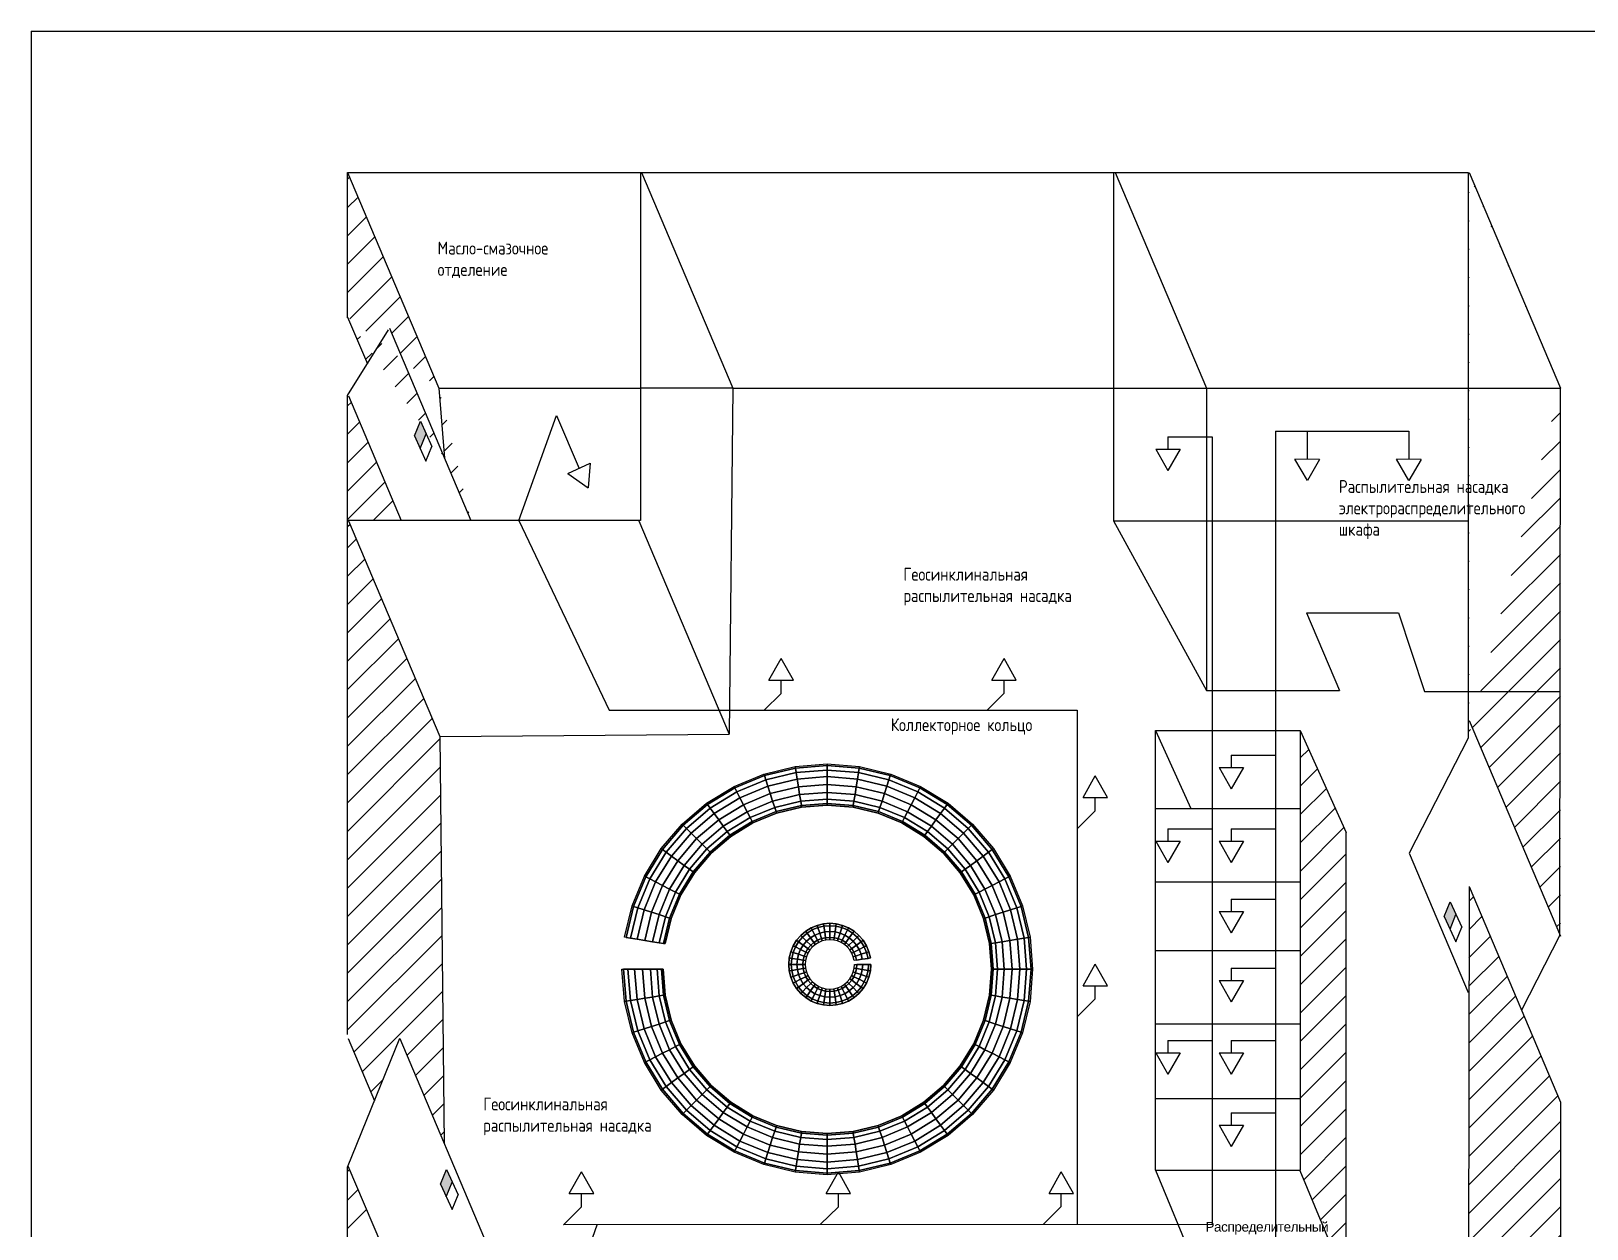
# Model space of a CAD drawing. Extents: x 48388 to 147340, y 33806 to 122092.
# Drawn here: x 71357 to 76206, y 63068 to 66801 of the extents above; entities that cross this region are included whole.
import ezdxf

# ---------------------------------------------------------------- set-up
doc = ezdxf.new("R2010")
doc.units = 0
doc.header["$LTSCALE"] = 1000
doc.header["$MEASUREMENT"] = 0
doc.layers.get('0').update_dxf_attribs({"linetype": 'CONTINUOUS'})
doc.styles.add('_TEL_DIM', font='SIMPLEX', dxfattribs={"width": 0.8, "height": 3.5, "bigfont": 'HZTXT'})
doc.styles.get("Standard").update_dxf_attribs({"font": 'GBENOR', "bigfont": 'GBCBIG'})
pattern_1 = [(45, (57872.13, 54166.75), (-44.19417, 44.19417), [])]

msp = doc.modelspace()

# ---------------------------------------------------------------- hatches: boundary and pattern name
h = msp.add_hatch()
h.set_pattern_fill('ANSI31', color=256, scale=500, style=0)
h.set_pattern_definition(pattern_1)
edge = h.paths.add_edge_path()
edge.add_line((72343.3, 66360.1), (72627.9, 65688.2))
edge.add_line((72343.3, 65907.2), (72343.3, 66360.1))
edge.add_line((72343.3, 65909.8), (72404.9, 65764.3))
edge.add_line((72343.3, 65665.6), (72470.5, 65869.5))
edge.add_line((72473.3, 65875.1), (72727.4, 65275.2))
edge.add_line((72627.9, 65688.2), (72644.7, 65470.5))
h = msp.add_hatch()
h.set_pattern_fill('ANSI31', color=256, scale=500, style=0)
h.set_pattern_definition(pattern_1)
edge = h.paths.add_edge_path()
edge.add_line((75838.4, 66360.1), (76123.1, 65688.2))
edge.add_line((75835.9, 66360.1), (75835.9, 64597.1))
edge.add_line((76123.1, 65688.2), (76123.1, 63980.5))
edge.add_line((75838.4, 64652.3), (76123.1, 63980.5))
for points in [[(72570.3, 65585.2), (72551.7, 65539.4), (72569.5, 65500.2), (72588, 65546)], [(75779.8, 64087.1), (75761.2, 64041.3), (75779, 64002.1), (75797.6, 64048)], [(72651.7, 63252.7), (72633.1, 63206.8), (72650.9, 63167.7), (72669.5, 63213.5)]]:
    msp.add_hatch(color=256).paths.add_polyline_path(points)
h = msp.add_hatch()
h.set_pattern_fill('ANSI31,_O', color=256, scale=500)
h.set_pattern_definition(pattern_1)
edge = h.paths.add_edge_path()
edge.add_line((75455.5, 62903.5), (75455.5, 64302.9))
edge.add_line((75312.2, 64621.1), (75455.5, 64302.9))
edge.add_line((75312.2, 64621.1), (75312.2, 63251))
edge.add_line((75310.8, 63249.9), (75455.5, 62903.4))
h = msp.add_hatch()
h.set_pattern_fill('ANSI31', color=256, scale=500, style=0)
h.set_pattern_definition(pattern_1)
edge = h.paths.add_edge_path()
edge.add_line((75838.4, 64134.8), (75835.9, 62023.7))
edge.add_line((75838.4, 64134.8), (76123.1, 63463))
edge.add_line((76123.1, 63463), (76123.1, 61366.2))
edge.add_line((75838.4, 62038), (76123.1, 61366.2))

# ---------------------------------------------------------------- linework, layer by layer
for p, q in [((71356.8, 66801), (79204.9, 66801)), ((71356.8, 66801), (71356.8, 60920.4)), ((72343.3, 66360.1), (72627.9, 65688.2)), ((72343.3, 65907.2), (72343.3, 66360.1)), ((72343.3, 66360.1), (75835.9, 66360.1)), ((72343.3, 65907.2), (72343.3, 66360.1)), ((72343.3, 66360.1), (75835.9, 66360.1)), ((73255.9, 66360.1), (73255.9, 65275.2)), ((73259.5, 66360.1), (73544.2, 65688.2)), ((74729.9, 66360.1), (74729.9, 65274.9)), ((74735.4, 66360.1), (75020.1, 65688.2)), ((75835.9, 66360.1), (75835.9, 64597.1)), ((75835.9, 66360.1), (75835.9, 64597.1)), ((75838.4, 66360.1), (76123.1, 65688.2)), ((72343.3, 65909.8), (72404.9, 65764.3)), ((72343.3, 65665.6), (72470.5, 65869.5)), ((72473.3, 65875.1), (72727.4, 65275.2)), ((72345.8, 65664.2), (72510.6, 65275.2)), ((72627.9, 65688.2), (72644.7, 65470.5)), ((72627.9, 65688.2), (73255.9, 65688.2)), ((73544.2, 65688.2), (73255.9, 65688.2)), ((73544.2, 65688.2), (73532.1, 64609.5)), ((73544.2, 65688.2), (74729.9, 65688.2)), ((74729.9, 65688.2), (75020.1, 65688.2)), ((75020.1, 65688.2), (75020.1, 64745.8)), ((75020.1, 65688.2), (75835.9, 65688.2)), ((75835.9, 65688.2), (76123.1, 65688)), ((76121.6, 63983), (76123.1, 65688)), ((72343.3, 65632.7), (72354.4, 65643.8)), ((72343.3, 65544.3), (72380.7, 65581.8)), ((72551.7, 65539.4), (72570.3, 65585.2)), ((72570.3, 65585.2), (72605.9, 65506.6)), ((72343.3, 65455.9), (72407, 65519.7)), ((72551.7, 65539.5), (72587.3, 65460.9)), ((72569.5, 65500.2), (72588, 65546)), ((72587.3, 65460.9), (72605.8, 65506.8)), ((74861.7, 65498), (74899.7, 65431.1)), ((74861.7, 65498), (74937.8, 65498)), ((74937.8, 65498), (74899.7, 65431.1)), ((75334.6, 65400.2), (75295.4, 65466.4)), ((75372.4, 65466.2), (75295.4, 65466.4)), ((75372.4, 65466.2), (75334.6, 65400.2)), ((75651.2, 65400.2), (75612, 65466.4)), ((75689, 65466.2), (75612, 65466.4)), ((75689, 65466.2), (75651.2, 65400.2)), ((72343.3, 65367.5), (72433.3, 65457.6)), ((73030.1, 65421.9), (73098.9, 65454.4)), ((73030.1, 65421.9), (73093.1, 65377.7)), ((73098.9, 65454.4), (73093.1, 65377.7)), ((72343.3, 65279.1), (72459.6, 65395.5)), ((72422.6, 65275.2), (72484.4, 65337)), ((73255.9, 65275.2), (72343.3, 65275.2)), ((72346.4, 65274.3), (72631, 64602.4)), ((73250.4, 65274.3), (73532.1, 64609.5)), ((74729.9, 65274.9), (75835.9, 65274.9)), ((74729.9, 65274.9), (75020.1, 64745.8)), ((72343.3, 65256.5), (72350.7, 65264)), ((72343.3, 65190.7), (72370.3, 65217.8)), ((72343.3, 65190.7), (72370.3, 65217.8)), ((72343.3, 65102.4), (72396.6, 65155.7)), ((72343.3, 65102.4), (72396.6, 65155.7)), ((72343.3, 65014), (72422.9, 65093.6)), ((72343.3, 65014), (72422.9, 65093.6)), ((72343.3, 64925.6), (72449.2, 65031.5)), ((72343.3, 64925.6), (72449.2, 65031.5)), ((75332.2, 64988.2), (75434.9, 64745.8)), ((75332.2, 64988.2), (75618.5, 64988.2)), ((75618.5, 64988.2), (75699.6, 64742.6)), ((72343.3, 64837.2), (72475.5, 64969.4)), ((72343.3, 64837.2), (72475.5, 64969.4)), ((72343.3, 64748.8), (72501.8, 64907.4)), ((72343.3, 64748.8), (72501.8, 64907.4)), ((72343.3, 64660.4), (72528.1, 64845.3)), ((72343.3, 64660.4), (72528.1, 64845.3)), ((73656.3, 64778.4), (73694.3, 64845.3)), ((73732.4, 64778.4), (73694.3, 64845.3)), ((74351.2, 64778.4), (74389.3, 64845.3)), ((74427.3, 64778.4), (74389.3, 64845.3)), ((72343.3, 64572), (72554.4, 64783.2)), ((72343.3, 64572), (72554.4, 64783.2)), ((73656.3, 64778.4), (73732.4, 64778.4)), ((74351.2, 64778.4), (74427.3, 64778.4)), ((75020.1, 64745.8), (75434.9, 64745.8)), ((75699.6, 64742.6), (75835.9, 64742.6)), ((75835.9, 64742.6), (76122.2, 64742.3)), ((72343.3, 64483.6), (72580.7, 64721.1)), ((72343.3, 64483.6), (72580.7, 64721.1)), ((72343.3, 64395.3), (72607, 64659)), ((72343.3, 64395.3), (72607, 64659)), ((75838.4, 64652.3), (76123.1, 63980.5)), ((72343.3, 64306.9), (72631.1, 64594.7)), ((72631, 64602.4), (73532.1, 64609.5)), ((72631, 64602.4), (72644.4, 63333.5)), ((74861.5, 64621.1), (74971, 64378.1)), ((74861.5, 63251), (74861.5, 64621.1)), ((74861.5, 64621.1), (75312.2, 64621.1)), ((75312.2, 64621.1), (75312.2, 63251)), ((75312.2, 64621.1), (75455.5, 64302.9)), ((75835.9, 64597.1), (75652.2, 64239.3)), ((72343.3, 64218.5), (72632, 64507.2)), ((75059.2, 64506.2), (75097.2, 64439.3)), ((75059.2, 64506.2), (75135.2, 64506.2)), ((75135.2, 64506.2), (75097.2, 64439.3)), ((74635.3, 64412.5), (74673.3, 64479.4)), ((74711.4, 64412.5), (74673.3, 64479.4)), ((72343.3, 64130.1), (72633, 64419.8)), ((74635.3, 64412.5), (74711.4, 64412.5)), ((74861.5, 64378.1), (75312.2, 64378.1)), ((72343.3, 64041.7), (72633.9, 64332.3)), ((75455.5, 62903.5), (75455.5, 64302.9)), ((74861.7, 64276.5), (74899.7, 64209.6)), ((74861.7, 64276.5), (74937.8, 64276.5)), ((74937.8, 64276.5), (74899.7, 64209.6)), ((75059.2, 64276.5), (75097.2, 64209.6)), ((75059.2, 64276.5), (75135.2, 64276.5)), ((75135.2, 64276.5), (75097.2, 64209.6)), ((72343.3, 63953.3), (72634.8, 64244.8)), ((75652.2, 64239.3), (75835.9, 63804.8)), ((72343.3, 63864.9), (72635.7, 64157.4)), ((74861.5, 64149.6), (75312.2, 64149.6)), ((75838.4, 64134.8), (75835.9, 62023.7)), ((75838.4, 64134.8), (76123.1, 63463)), ((72343.3, 63776.5), (72636.7, 64069.9)), ((75059.2, 64057.3), (75097.2, 63990.4)), ((75059.2, 64057.3), (75135.2, 64057.3)), ((75135.2, 64057.3), (75097.2, 63990.4)), ((75761.2, 64041.3), (75779.8, 64087.1)), ((75779.8, 64087.1), (75815.4, 64008.6)), ((75761.2, 64041.4), (75796.8, 63962.9)), ((75779, 64002.1), (75797.6, 64048)), ((75796.8, 63962.9), (75815.4, 64008.7)), ((72343.3, 63688.1), (72637.6, 63982.4)), ((76121.6, 63983), (76001.7, 63749.5)), ((74861.5, 63935.4), (75312.2, 63935.4)), ((72362.5, 63619), (72638.5, 63895)), ((74635.3, 63825.7), (74673.3, 63892.6)), ((74711.4, 63825.7), (74673.3, 63892.6)), ((74635.3, 63825.7), (74711.4, 63825.7)), ((75059.2, 63842.1), (75097.2, 63775.2)), ((75059.2, 63842.1), (75135.2, 63842.1)), ((75135.2, 63842.1), (75097.2, 63775.2)), ((72388.8, 63556.9), (72639.4, 63807.5)), ((72528.2, 63607.9), (72640.3, 63720.1)), ((74861.5, 63707.3), (75312.2, 63707.3)), ((72343.3, 63260.7), (72505.9, 63662.4)), ((72344.5, 63661.5), (72426.9, 63467.1)), ((72505.5, 63661.5), (72790.1, 62989.6)), ((72554.5, 63545.8), (72641.3, 63632.6)), ((74861.7, 63616.6), (74899.7, 63549.7)), ((74861.7, 63616.6), (74937.8, 63616.6)), ((74937.8, 63616.6), (74899.7, 63549.7)), ((75059.2, 63616.6), (75097.2, 63549.7)), ((75059.2, 63616.6), (75135.2, 63616.6)), ((75135.2, 63616.6), (75097.2, 63549.7)), ((72415.1, 63494.8), (72453.7, 63533.4)), ((72580.8, 63483.7), (72642.2, 63545.1)), ((74861.5, 63474.5), (75312.2, 63474.5)), ((72607.1, 63421.6), (72643.1, 63457.7)), ((76123.1, 63463), (76123.1, 61366.2)), ((75059.2, 63391.5), (75097.2, 63324.6)), ((75059.2, 63391.5), (75135.2, 63391.5)), ((75135.2, 63391.5), (75097.2, 63324.6)), ((72633.4, 63359.5), (72644, 63370.2)), ((72343.3, 62023.7), (72343.3, 63260.7)), ((72343.3, 63246.2), (72349.6, 63252.5)), ((72344.4, 63264.6), (72611.9, 62633.3)), ((72633.1, 63206.8), (72651.7, 63252.7)), ((72651.7, 63252.7), (72687.3, 63174.1)), ((73034.1, 63178.3), (73072.1, 63245.2)), ((73110.1, 63178.3), (73072.1, 63245.2)), ((73834.7, 63178.4), (73872.7, 63245.3)), ((73910.7, 63178.4), (73872.7, 63245.3)), ((74529.6, 63178.4), (74567.6, 63245.3)), ((74605.7, 63178.4), (74567.6, 63245.3)), ((74861.5, 63251), (75312.2, 63251)), ((74861.5, 63251), (75005.2, 62903.4)), ((75310.8, 63249.9), (75455.5, 62903.4)), ((72343.3, 63157.8), (72375.9, 63190.4)), ((72633.1, 63206.9), (72668.7, 63128.4)), ((72650.9, 63167.7), (72669.5, 63213.5)), ((72668.7, 63128.4), (72687.3, 63174.2)), ((73034.1, 63178.3), (73110.1, 63178.3)), ((73834.7, 63178.4), (73910.7, 63178.4)), ((74529.6, 63178.4), (74605.7, 63178.4)), ((72343.3, 63069.4), (72402.2, 63128.3))]:
    msp.add_line(p, q)
at = {"color": 1}
for p, q in [((72877.1, 65275.2), (72994.7, 65602.9)), ((72994.7, 65602.9), (73064.5, 65438.2)), ((74899.7, 65536.4), (75037.7, 65536.4)), ((74899.7, 65536.4), (74899.7, 65498)), ((75037.7, 65536.4), (75037.7, 64378.1)), ((75235.1, 65554.2), (75235.1, 62781)), ((75235.1, 65554.2), (75650.5, 65554.2)), ((75333.9, 65554.2), (75333.9, 65466.3)), ((75650.5, 65554.2), (75650.5, 65466.3)), ((72877.1, 65275.2), (73158.5, 64684.9)), ((73641.8, 64684.9), (73694.3, 64737)), ((73694.3, 64737), (73694.3, 64778.4)), ((74336.7, 64684.9), (74389.3, 64737.1)), ((74389.3, 64737.1), (74389.3, 64778.4)), ((73158.5, 64684.9), (74616.8, 64684.9)), ((74616.8, 64684.9), (74616.8, 63081)), ((75097.2, 64544.6), (75235.1, 64544.6)), ((75097.2, 64544.6), (75097.2, 64506.2)), ((74673.3, 64371.2), (74673.3, 64412.5)), ((74616.8, 64315.1), (74673.3, 64371.2)), ((75037.7, 64380.5), (75037.7, 63081)), ((74899.7, 64314.8), (75037.7, 64314.8)), ((74899.7, 64314.8), (74899.7, 64276.5)), ((75097.2, 64314.8), (75235.1, 64314.8)), ((75097.2, 64314.8), (75097.2, 64276.5)), ((75097.2, 64095.6), (75235.1, 64095.6)), ((75097.2, 64095.6), (75097.2, 64057.3)), ((75097.2, 63880.4), (75235.1, 63880.4)), ((75097.2, 63880.4), (75097.2, 63842.1)), ((74673.3, 63784.4), (74673.3, 63825.7)), ((74616.8, 63728.3), (74673.3, 63784.4)), ((74899.7, 63654.9), (75037.7, 63654.9)), ((74899.7, 63654.9), (74899.7, 63616.6)), ((75097.2, 63654.9), (75235.1, 63654.9)), ((75097.2, 63654.9), (75097.2, 63616.6)), ((75097.2, 63429.8), (75235.1, 63429.8)), ((75097.2, 63429.8), (75097.2, 63391.5)), ((73015.6, 63080.9), (73072.1, 63136.9)), ((73072.1, 63136.9), (73072.1, 63178.3)), ((73816.2, 63081), (73872.7, 63137)), ((73872.7, 63137), (73872.7, 63178.4)), ((74511.2, 63081), (74567.6, 63137.1)), ((74567.6, 63137.1), (74567.6, 63178.4)), ((72905.5, 62457.8), (73120.6, 63080.9)), ((75037.7, 63081), (73015.6, 63080.9))]:
    msp.add_line(p, q, dxfattribs=at)
msp.add_lwpolyline([(72343.3, 63674.2), (72343.3, 65665.6)])
at = {"lineweight": 80}
for points in [[(75648.2, 65310.5, 0, 0, 0), (75410.5, 65310.5, 0, 0, 0), (75369.9, 65387.7, 13.3, 0, 0), (75346.6, 65431.9, 0, 0, 0)], [(74182.3, 64999.4, 0, 0, 0), (74313.8, 64999.4, 0, 0, 0), (74354.4, 64922.2, 13.3, 0, 0), (74377.7, 64878, 0, 0, 0)], [(72845.6, 63348.9, 0, 0, 0), (72977.1, 63348.9, 0, 0, 0), (73017.7, 63271.7, 13.3, 0, 0), (73041, 63227.5, 0, 0, 0)]]:
    msp.add_lwpolyline(points, format="xyseb", dxfattribs=at)
msp.add_lwpolyline([(74296.2, 64583.7, 0, 0, 0), (74037.3, 64583.7, 0, 0, 0), (73938.7, 64513.9, 13.3, 0, 0), (73897.9, 64485.1, 0, 0, 0)], format="xyseb")

# ---------------------------------------------------------------- texts
at = {"char_height": 40, "attachment_point": 1, "style": '_TEL_DIM'}
for s, insert in [('{\\Fsimplex,hztxt|c204;Масло-смазочное\\Pотделение}', (72623.7, 66144.7)), ('{\\Fsimplex,hztxt|c204;Распылительная насадка\\Pэлектрораспределительного\\Pшкафа}', (75432.6, 65401.6)), ('{\\Fsimplex,hztxt|c204;Геосинклинальная\\Pраспылительная насадка}', (74075.6, 65128.3)), ('{\\Fsimplex,hztxt|c204;Коллекторное кольцо}', (74036.2, 64659.2)), ('{\\Fsimplex,hztxt|c204;Геосинклинальная\\Pраспылительная насадка}', (72766.1, 63477.2))]:
    msp.add_mtext(s, dxfattribs=dict(at, insert=insert))
at = {"insert": (75016.9, 63089.3), "char_height": 30, "width": 275.596, "attachment_point": 1}
msp.add_mtext('{\\fArial|b0|i0|c204|p34;\\T0.95;Распределительный\\Pшкаф}', dxfattribs=at)

# ---------------------------------------------------------------- meshes
mesh = msp.add_polymesh((9, 9))
for k, corner in enumerate([(74356.1, 64252.9, -67.5), (74352.2, 64250.1, -92), (74340.9, 64241.9, -112.7), (74324.1, 64229.7, -126.6), (74304.3, 64215.3, -131.5), (74284.5, 64200.9, -126.6), (74267.7, 64188.7, -112.7), (74256.5, 64180.6, -92), (74252.6, 64177.7, -67.5), (74290.9, 64329.3, -67.5), (74287.4, 64325.9, -92), (74277.6, 64316.1, -112.7), (74263, 64301.4, -126.6), (74245.6, 64284.1, -131.5), (74228.3, 64266.7, -126.6), (74213.6, 64252.1, -112.7), (74203.8, 64242.3, -92), (74200.4, 64238.8, -67.5), (74214.5, 64394.5, -67.5), (74211.7, 64390.6, -92), (74203.5, 64379.4, -112.7), (74191.3, 64362.6, -126.6), (74176.9, 64342.8, -131.5), (74162.5, 64322.9, -126.6), (74150.3, 64306.1, -112.7), (74142.2, 64294.9, -92), (74139.3, 64291, -67.5), (74128.9, 64447, -67.5), (74126.7, 64442.7, -92), (74120.4, 64430.3, -112.7), (74111, 64411.8, -126.6), (74099.8, 64390, -131.5), (74088.7, 64368.2, -126.6), (74079.3, 64349.7, -112.7), (74073, 64337.3, -92), (74070.8, 64333, -67.5), (74036.1, 64485.4, -67.5), (74034.6, 64480.8, -92), (74030.3, 64467.6, -112.7), (74023.9, 64447.9, -126.6), (74016.3, 64424.6, -131.5), (74008.8, 64401.3, -126.6), (74002.3, 64381.5, -112.7), (73998.1, 64368.3, -92), (73996.6, 64363.7, -67.5), (73938.5, 64508.9, -67.5), (73937.7, 64504.1, -92), (73935.5, 64490.4, -112.7), (73932.3, 64469.9, -126.6), (73928.4, 64445.7, -131.5), (73924.6, 64421.5, -126.6), (73921.4, 64401, -112.7), (73919.2, 64387.3, -92), (73918.4, 64382.5, -67.5), (73838.3, 64516.8, -67.5), (73838.3, 64511.9, -92), (73838.3, 64498, -112.7), (73838.3, 64477.3, -126.6), (73838.3, 64452.8, -131.5), (73838.3, 64428.3, -126.6), (73838.3, 64407.5, -112.7), (73838.3, 64393.6, -92), (73838.3, 64388.8, -67.5), (73738.2, 64508.9, -67.5), (73739, 64504.1, -92), (73741.2, 64490.4, -112.7), (73744.4, 64469.9, -126.6), (73748.2, 64445.7, -131.5), (73752.1, 64421.5, -126.6), (73755.3, 64401, -112.7), (73757.5, 64387.3, -92), (73758.2, 64382.5, -67.5), (73640.6, 64485.4, -67.5), (73642.1, 64480.8, -92), (73646.4, 64467.6, -112.7), (73652.8, 64447.9, -126.6), (73660.3, 64424.6, -131.5), (73667.9, 64401.3, -126.6), (73674.3, 64381.5, -112.7), (73678.6, 64368.3, -92), (73680.1, 64363.7, -67.5)]):
    mesh.set_mesh_vertex(divmod(k, 9), corner)
mesh = msp.add_polymesh((9, 8))
for k, corner in enumerate([(74252.6, 64177.7, -67.5), (74256.5, 64180.6, -43), (74267.7, 64188.7, -22.2), (74284.5, 64200.9, -8.4), (74304.3, 64215.3, -3.5), (74324.1, 64229.7, -8.4), (74340.9, 64241.9, -22.2), (74352.2, 64250.1, -43), (74200.4, 64238.8, -67.5), (74203.8, 64242.3, -43), (74213.6, 64252.1, -22.2), (74228.3, 64266.7, -8.4), (74245.6, 64284.1, -3.5), (74263, 64301.4, -8.4), (74277.6, 64316.1, -22.2), (74287.4, 64325.9, -43), (74139.3, 64291, -67.5), (74142.2, 64294.9, -43), (74150.3, 64306.1, -22.2), (74162.5, 64322.9, -8.4), (74176.9, 64342.8, -3.5), (74191.3, 64362.6, -8.4), (74203.5, 64379.4, -22.2), (74211.7, 64390.6, -43), (74070.8, 64333, -67.5), (74073, 64337.3, -43), (74079.3, 64349.7, -22.2), (74088.7, 64368.2, -8.4), (74099.8, 64390, -3.5), (74111, 64411.8, -8.4), (74120.4, 64430.3, -22.2), (74126.7, 64442.7, -43), (73996.6, 64363.7, -67.5), (73998.1, 64368.3, -43), (74002.3, 64381.5, -22.2), (74008.8, 64401.3, -8.4), (74016.3, 64424.6, -3.5), (74023.9, 64447.9, -8.4), (74030.3, 64467.6, -22.2), (74034.6, 64480.8, -43), (73918.4, 64382.5, -67.5), (73919.2, 64387.3, -43), (73921.4, 64401, -22.2), (73924.6, 64421.5, -8.4), (73928.4, 64445.7, -3.5), (73932.3, 64469.9, -8.4), (73935.5, 64490.4, -22.2), (73937.7, 64504.1, -43), (73838.3, 64388.8, -67.5), (73838.3, 64393.6, -43), (73838.3, 64407.5, -22.2), (73838.3, 64428.3, -8.4), (73838.3, 64452.8, -3.5), (73838.3, 64477.3, -8.4), (73838.3, 64498, -22.2), (73838.3, 64511.9, -43), (73758.2, 64382.5, -67.5), (73757.5, 64387.3, -43), (73755.3, 64401, -22.2), (73752.1, 64421.5, -8.4), (73748.2, 64445.7, -3.5), (73744.4, 64469.9, -8.4), (73741.2, 64490.4, -22.2), (73739, 64504.1, -43), (73680.1, 64363.7, -67.5), (73678.6, 64368.3, -43), (73674.3, 64381.5, -22.2), (73667.9, 64401.3, -8.4), (73660.3, 64424.6, -3.5), (73652.8, 64447.9, -8.4), (73646.4, 64467.6, -22.2), (73642.1, 64480.8, -43)]):
    mesh.set_mesh_vertex(divmod(k, 8), corner)
mesh = msp.add_polymesh((8, 9))
for k, corner in enumerate([(73640.6, 64485.4, -67.5), (73642.1, 64480.8, -92), (73646.4, 64467.6, -112.7), (73652.8, 64447.9, -126.6), (73660.3, 64424.6, -131.5), (73667.9, 64401.3, -126.6), (73674.3, 64381.5, -112.7), (73678.6, 64368.3, -92), (73680.1, 64363.7, -67.5), (73547.8, 64447, -67.5), (73550, 64442.7, -92), (73556.3, 64430.3, -112.7), (73565.7, 64411.8, -126.6), (73576.8, 64390, -131.5), (73588, 64368.2, -126.6), (73597.4, 64349.7, -112.7), (73603.7, 64337.3, -92), (73605.9, 64333, -67.5), (73462.2, 64394.5, -67.5), (73465, 64390.6, -92), (73473.2, 64379.4, -112.7), (73485.4, 64362.6, -126.6), (73499.8, 64342.8, -131.5), (73514.2, 64322.9, -126.6), (73526.4, 64306.1, -112.7), (73534.5, 64294.9, -92), (73537.4, 64291, -67.5), (73385.8, 64329.3, -67.5), (73389.2, 64325.9, -92), (73399, 64316.1, -112.7), (73413.7, 64301.4, -126.6), (73431, 64284.1, -131.5), (73448.4, 64266.7, -126.6), (73463, 64252.1, -112.7), (73472.9, 64242.3, -92), (73476.3, 64238.8, -67.5), (73320.6, 64252.9, -67.5), (73324.5, 64250.1, -92), (73335.7, 64241.9, -112.7), (73352.5, 64229.7, -126.6), (73372.3, 64215.3, -131.5), (73392.2, 64200.9, -126.6), (73409, 64188.7, -112.7), (73420.2, 64180.6, -92), (73424.1, 64177.7, -67.5), (73268.1, 64167.3, -67.5), (73272.4, 64165.1, -92), (73284.8, 64158.8, -112.7), (73303.3, 64149.4, -126.6), (73325.1, 64138.3, -131.5), (73346.9, 64127.1, -126.6), (73365.4, 64117.7, -112.7), (73377.8, 64111.4, -92), (73382.1, 64109.2, -67.5), (73229.7, 64074.5, -67.5), (73234.3, 64073, -92), (73247.5, 64068.7, -112.7), (73267.2, 64062.3, -126.6), (73290.5, 64054.8, -131.5), (73313.8, 64047.2, -126.6), (73333.6, 64040.8, -112.7), (73346.8, 64036.5, -92), (73351.4, 64035, -67.5), (73206.2, 63976.9, -67.5), (73211, 63976.1, -92), (73224.7, 63974, -112.7), (73245.2, 63970.7, -126.6), (73269.4, 63966.9, -131.5), (73293.6, 63963, -126.6), (73314.1, 63959.8, -112.7), (73327.8, 63957.6, -92), (73332.6, 63956.9, -67.5)]):
    mesh.set_mesh_vertex(divmod(k, 9), corner)
mesh = msp.add_polymesh((8, 8))
for k, corner in enumerate([(73680.1, 64363.7, -67.5), (73678.6, 64368.3, -43), (73674.3, 64381.5, -22.2), (73667.9, 64401.3, -8.4), (73660.3, 64424.6, -3.5), (73652.8, 64447.9, -8.4), (73646.4, 64467.6, -22.2), (73642.1, 64480.8, -43), (73605.9, 64333, -67.5), (73603.7, 64337.3, -43), (73597.4, 64349.7, -22.2), (73588, 64368.2, -8.4), (73576.8, 64390, -3.5), (73565.7, 64411.8, -8.4), (73556.3, 64430.3, -22.2), (73550, 64442.7, -43), (73537.4, 64291, -67.5), (73534.5, 64294.9, -43), (73526.4, 64306.1, -22.2), (73514.2, 64322.9, -8.4), (73499.8, 64342.8, -3.5), (73485.4, 64362.6, -8.4), (73473.2, 64379.4, -22.2), (73465, 64390.6, -43), (73476.3, 64238.8, -67.5), (73472.9, 64242.3, -43), (73463, 64252.1, -22.2), (73448.4, 64266.7, -8.4), (73431, 64284.1, -3.5), (73413.7, 64301.4, -8.4), (73399, 64316.1, -22.2), (73389.2, 64325.9, -43), (73424.1, 64177.7, -67.5), (73420.2, 64180.6, -43), (73409, 64188.7, -22.2), (73392.2, 64200.9, -8.4), (73372.3, 64215.3, -3.5), (73352.5, 64229.7, -8.4), (73335.7, 64241.9, -22.2), (73324.5, 64250.1, -43), (73382.1, 64109.2, -67.5), (73377.8, 64111.4, -43), (73365.4, 64117.7, -22.2), (73346.9, 64127.1, -8.4), (73325.1, 64138.3, -3.5), (73303.3, 64149.4, -8.4), (73284.8, 64158.8, -22.2), (73272.4, 64165.1, -43), (73351.4, 64035, -67.5), (73346.8, 64036.5, -43), (73333.6, 64040.8, -22.2), (73313.8, 64047.2, -8.4), (73290.5, 64054.8, -3.5), (73267.2, 64062.3, -8.4), (73247.5, 64068.7, -22.2), (73234.3, 64073, -43), (73332.6, 63956.9, -67.5), (73327.8, 63957.6, -43), (73314.1, 63959.8, -22.2), (73293.6, 63963, -8.4), (73269.4, 63966.9, -3.5), (73245.2, 63970.7, -8.4), (73224.7, 63974, -22.2), (73211, 63976.1, -43)]):
    mesh.set_mesh_vertex(divmod(k, 8), corner)
mesh = msp.add_polymesh((9, 9))
for k, corner in enumerate([(74356.1, 63500.6, -67.5), (74352.2, 63503.4, -92), (74340.9, 63511.6, -112.7), (74324.1, 63523.8, -126.6), (74304.3, 63538.2, -131.5), (74284.5, 63552.6, -126.6), (74267.7, 63564.8, -112.7), (74256.5, 63573, -92), (74252.6, 63575.8, -67.5), (74408.6, 63586.2, -67.5), (74404.2, 63588.4, -92), (74391.9, 63594.7, -112.7), (74373.4, 63604.1, -126.6), (74351.6, 63615.3, -131.5), (74329.7, 63626.4, -126.6), (74311.2, 63635.8, -112.7), (74298.9, 63642.1, -92), (74294.5, 63644.3, -67.5), (74447, 63679, -67.5), (74442.4, 63680.5, -92), (74429.2, 63684.8, -112.7), (74409.4, 63691.2, -126.6), (74386.1, 63698.8, -131.5), (74362.9, 63706.3, -126.6), (74343.1, 63712.8, -112.7), (74329.9, 63717, -92), (74325.3, 63718.6, -67.5), (74470.5, 63776.6, -67.5), (74465.6, 63777.4, -92), (74451.9, 63779.6, -112.7), (74431.4, 63782.8, -126.6), (74407.2, 63786.7, -131.5), (74383.1, 63790.5, -126.6), (74362.6, 63793.7, -112.7), (74348.8, 63795.9, -92), (74344, 63796.7, -67.5), (74478.3, 63876.8, -67.5), (74473.5, 63876.8, -92), (74459.6, 63876.8, -112.7), (74438.8, 63876.8, -126.6), (74414.3, 63876.8, -131.5), (74389.8, 63876.8, -126.6), (74369.1, 63876.8, -112.7), (74355.2, 63876.8, -92), (74350.3, 63876.8, -67.5), (74470.5, 63976.9, -67.5), (74465.6, 63976.1, -92), (74451.9, 63974, -112.7), (74431.4, 63970.7, -126.6), (74407.2, 63966.9, -131.5), (74383.1, 63963, -126.6), (74362.6, 63959.8, -112.7), (74348.8, 63957.6, -92), (74344, 63956.9, -67.5), (74447, 64074.5, -67.5), (74442.4, 64073, -92), (74429.2, 64068.7, -112.7), (74409.4, 64062.3, -126.6), (74386.1, 64054.8, -131.5), (74362.9, 64047.2, -126.6), (74343.1, 64040.8, -112.7), (74329.9, 64036.5, -92), (74325.3, 64035, -67.5), (74408.6, 64167.3, -67.5), (74404.2, 64165.1, -92), (74391.9, 64158.8, -112.7), (74373.4, 64149.4, -126.6), (74351.6, 64138.3, -131.5), (74329.7, 64127.1, -126.6), (74311.2, 64117.7, -112.7), (74298.9, 64111.4, -92), (74294.5, 64109.2, -67.5), (74356.1, 64252.9, -67.5), (74352.2, 64250.1, -92), (74340.9, 64241.9, -112.7), (74324.1, 64229.7, -126.6), (74304.3, 64215.3, -131.5), (74284.5, 64200.9, -126.6), (74267.7, 64188.7, -112.7), (74256.5, 64180.6, -92), (74252.6, 64177.7, -67.5)]):
    mesh.set_mesh_vertex(divmod(k, 9), corner)
mesh = msp.add_polymesh((9, 8))
for k, corner in enumerate([(74252.6, 63575.8, -67.5), (74256.5, 63573, -43), (74267.7, 63564.8, -22.2), (74284.5, 63552.6, -8.4), (74304.3, 63538.2, -3.5), (74324.1, 63523.8, -8.4), (74340.9, 63511.6, -22.2), (74352.2, 63503.4, -43), (74294.5, 63644.3, -67.5), (74298.9, 63642.1, -43), (74311.2, 63635.8, -22.2), (74329.7, 63626.4, -8.4), (74351.6, 63615.3, -3.5), (74373.4, 63604.1, -8.4), (74391.9, 63594.7, -22.2), (74404.2, 63588.4, -43), (74325.3, 63718.6, -67.5), (74329.9, 63717, -43), (74343.1, 63712.8, -22.2), (74362.9, 63706.3, -8.4), (74386.1, 63698.8, -3.5), (74409.4, 63691.2, -8.4), (74429.2, 63684.8, -22.2), (74442.4, 63680.5, -43), (74344, 63796.7, -67.5), (74348.8, 63795.9, -43), (74362.6, 63793.7, -22.2), (74383.1, 63790.5, -8.4), (74407.2, 63786.7, -3.5), (74431.4, 63782.8, -8.4), (74451.9, 63779.6, -22.2), (74465.6, 63777.4, -43), (74350.3, 63876.8, -67.5), (74355.2, 63876.8, -43), (74369.1, 63876.8, -22.2), (74389.8, 63876.8, -8.4), (74414.3, 63876.8, -3.5), (74438.8, 63876.8, -8.4), (74459.6, 63876.8, -22.2), (74473.5, 63876.8, -43), (74344, 63956.9, -67.5), (74348.8, 63957.6, -43), (74362.6, 63959.8, -22.2), (74383.1, 63963, -8.4), (74407.2, 63966.9, -3.5), (74431.4, 63970.7, -8.4), (74451.9, 63974, -22.2), (74465.6, 63976.1, -43), (74325.3, 64035, -67.5), (74329.9, 64036.5, -43), (74343.1, 64040.8, -22.2), (74362.9, 64047.2, -8.4), (74386.1, 64054.8, -3.5), (74409.4, 64062.3, -8.4), (74429.2, 64068.7, -22.2), (74442.4, 64073, -43), (74294.5, 64109.2, -67.5), (74298.9, 64111.4, -43), (74311.2, 64117.7, -22.2), (74329.7, 64127.1, -8.4), (74351.6, 64138.3, -3.5), (74373.4, 64149.4, -8.4), (74391.9, 64158.8, -22.2), (74404.2, 64165.1, -43), (74252.6, 64177.7, -67.5), (74256.5, 64180.6, -43), (74267.7, 64188.7, -22.2), (74284.5, 64200.9, -8.4), (74304.3, 64215.3, -3.5), (74324.1, 64229.7, -8.4), (74340.9, 64241.9, -22.2), (74352.2, 64250.1, -43)]):
    mesh.set_mesh_vertex(divmod(k, 8), corner)
mesh = msp.add_polymesh((9, 8))
for k, corner in enumerate([(73784.1, 63937.3, -135), (73778, 63941.7, -153.1), (73763.4, 63952.4, -160.6), (73748.7, 63963, -153.1), (73742.7, 63967.4, -135), (73748.7, 63963, -116.9), (73763.4, 63952.4, -109.4), (73778, 63941.7, -116.9), (73791.9, 63946.5, -135), (73786.6, 63951.8, -153.1), (73773.8, 63964.6, -160.6), (73761, 63977.4, -153.1), (73755.7, 63982.7, -135), (73761, 63977.4, -116.9), (73773.8, 63964.6, -109.4), (73786.6, 63951.8, -116.9), (73801.1, 63954.3, -135), (73796.7, 63960.4, -153.1), (73786, 63975, -160.6), (73775.4, 63989.7, -153.1), (73771, 63995.7, -135), (73775.4, 63989.7, -116.9), (73786, 63975, -109.4), (73796.7, 63960.4, -116.9), (73811.4, 63960.6, -135), (73808, 63967.3, -153.1), (73799.7, 63983.4, -160.6), (73791.5, 63999.6, -153.1), (73788.1, 64006.2, -135), (73791.5, 63999.6, -116.9), (73799.7, 63983.4, -109.4), (73808, 63967.3, -116.9), (73822.5, 63965.2, -135), (73820.2, 63972.4, -153.1), (73814.6, 63989.6, -160.6), (73809, 64006.8, -153.1), (73806.7, 64013.9, -135), (73809, 64006.8, -116.9), (73814.6, 63989.6, -109.4), (73820.2, 63972.4, -116.9), (73834.2, 63968, -135), (73833, 63975.4, -153.1), (73830.2, 63993.3, -160.6), (73827.4, 64011.2, -153.1), (73826.2, 64018.6, -135), (73827.4, 64011.2, -116.9), (73830.2, 63993.3, -109.4), (73833, 63975.4, -116.9), (73846.2, 63969, -135), (73846.2, 63976.5, -153.1), (73846.2, 63994.6, -160.6), (73846.2, 64012.7, -153.1), (73846.2, 64020.2, -135), (73846.2, 64012.7, -116.9), (73846.2, 63994.6, -109.4), (73846.2, 63976.5, -116.9), (73858.2, 63968, -135), (73859.4, 63975.4, -153.1), (73862.3, 63993.3, -160.6), (73865.1, 64011.2, -153.1), (73866.3, 64018.6, -135), (73865.1, 64011.2, -116.9), (73862.3, 63993.3, -109.4), (73859.4, 63975.4, -116.9), (73870, 63965.2, -135), (73872.3, 63972.4, -153.1), (73877.9, 63989.6, -160.6), (73883.5, 64006.8, -153.1), (73885.8, 64013.9, -135), (73883.5, 64006.8, -116.9), (73877.9, 63989.6, -109.4), (73872.3, 63972.4, -116.9)]):
    mesh.set_mesh_vertex(divmod(k, 8), corner)
mesh = msp.add_polymesh((8, 8))
for k, corner in enumerate([(73870, 63965.2, -135), (73872.3, 63972.4, -153.1), (73877.9, 63989.6, -160.6), (73883.5, 64006.8, -153.1), (73885.8, 64013.9, -135), (73883.5, 64006.8, -116.9), (73877.9, 63989.6, -109.4), (73872.3, 63972.4, -116.9), (73881.1, 63960.6, -135), (73884.5, 63967.3, -153.1), (73892.7, 63983.4, -160.6), (73900.9, 63999.6, -153.1), (73904.3, 64006.2, -135), (73900.9, 63999.6, -116.9), (73892.7, 63983.4, -109.4), (73884.5, 63967.3, -116.9), (73891.4, 63954.3, -135), (73895.8, 63960.4, -153.1), (73906.4, 63975, -160.6), (73917.1, 63989.7, -153.1), (73921.5, 63995.7, -135), (73917.1, 63989.7, -116.9), (73906.4, 63975, -109.4), (73895.8, 63960.4, -116.9), (73900.5, 63946.5, -135), (73905.8, 63951.8, -153.1), (73918.6, 63964.6, -160.6), (73931.4, 63977.4, -153.1), (73936.7, 63982.7, -135), (73931.4, 63977.4, -116.9), (73918.6, 63964.6, -109.4), (73905.8, 63951.8, -116.9), (73908.4, 63937.3, -135), (73914.4, 63941.7, -153.1), (73929.1, 63952.4, -160.6), (73943.7, 63963, -153.1), (73949.8, 63967.4, -135), (73943.7, 63963, -116.9), (73929.1, 63952.4, -109.4), (73914.4, 63941.7, -116.9), (73914.7, 63927, -135), (73921.3, 63930.5, -153.1), (73937.5, 63938.7, -160.6), (73953.6, 63946.9, -153.1), (73960.3, 63950.3, -135), (73953.6, 63946.9, -116.9), (73937.5, 63938.7, -109.4), (73921.3, 63930.5, -116.9), (73919.3, 63915.9, -135), (73926.4, 63918.2, -153.1), (73943.6, 63923.8, -160.6), (73960.8, 63929.4, -153.1), (73968, 63931.7, -135), (73960.8, 63929.4, -116.9), (73943.6, 63923.8, -109.4), (73926.4, 63918.2, -116.9), (73922.1, 63904.2, -135), (73929.5, 63905.4, -153.1), (73947.4, 63908.2, -160.6), (73965.3, 63911, -153.1), (73972.7, 63912.2, -135), (73965.3, 63911, -116.9), (73947.4, 63908.2, -109.4), (73929.5, 63905.4, -116.9)]):
    mesh.set_mesh_vertex(divmod(k, 8), corner)
mesh = msp.add_polymesh((9, 8))
for k, corner in enumerate([(73784.1, 63847, -135), (73778, 63842.6, -153.1), (73763.4, 63832, -160.6), (73748.7, 63821.4, -153.1), (73742.7, 63816.9, -135), (73748.7, 63821.4, -116.9), (73763.4, 63832, -109.4), (73778, 63842.6, -116.9), (73777.8, 63857.3, -135), (73771.1, 63853.9, -153.1), (73755, 63845.7, -160.6), (73738.9, 63837.5, -153.1), (73732.2, 63834.1, -135), (73738.9, 63837.5, -116.9), (73755, 63845.7, -109.4), (73771.1, 63853.9, -116.9), (73773.2, 63868.5, -135), (73766.1, 63866.1, -153.1), (73748.8, 63860.5, -160.6), (73731.6, 63854.9, -153.1), (73724.5, 63852.6, -135), (73731.6, 63854.9, -116.9), (73748.8, 63860.5, -109.4), (73766.1, 63866.1, -116.9), (73770.4, 63880.2, -135), (73763, 63879, -153.1), (73745.1, 63876.2, -160.6), (73727.2, 63873.3, -153.1), (73719.8, 63872.2, -135), (73727.2, 63873.3, -116.9), (73745.1, 63876.2, -109.4), (73763, 63879, -116.9), (73769.4, 63892.2, -135), (73761.9, 63892.2, -153.1), (73743.8, 63892.2, -160.6), (73725.7, 63892.2, -153.1), (73718.2, 63892.2, -135), (73725.7, 63892.2, -116.9), (73743.8, 63892.2, -109.4), (73761.9, 63892.2, -116.9), (73770.4, 63904.2, -135), (73763, 63905.4, -153.1), (73745.1, 63908.2, -160.6), (73727.2, 63911, -153.1), (73719.8, 63912.2, -135), (73727.2, 63911, -116.9), (73745.1, 63908.2, -109.4), (73763, 63905.4, -116.9), (73773.2, 63915.9, -135), (73766.1, 63918.2, -153.1), (73748.8, 63923.8, -160.6), (73731.6, 63929.4, -153.1), (73724.5, 63931.7, -135), (73731.6, 63929.4, -116.9), (73748.8, 63923.8, -109.4), (73766.1, 63918.2, -116.9), (73777.8, 63927, -135), (73771.1, 63930.5, -153.1), (73755, 63938.7, -160.6), (73738.9, 63946.9, -153.1), (73732.2, 63950.3, -135), (73738.9, 63946.9, -116.9), (73755, 63938.7, -109.4), (73771.1, 63930.5, -116.9), (73784.1, 63937.3, -135), (73778, 63941.7, -153.1), (73763.4, 63952.4, -160.6), (73748.7, 63963, -153.1), (73742.7, 63967.4, -135), (73748.7, 63963, -116.9), (73763.4, 63952.4, -109.4), (73778, 63941.7, -116.9)]):
    mesh.set_mesh_vertex(divmod(k, 8), corner)
mesh = msp.add_polymesh((9, 9))
for k, corner in enumerate([(73198.3, 63876.8, -67.5), (73203.2, 63876.8, -92), (73217.1, 63876.8, -112.7), (73237.8, 63876.8, -126.6), (73262.3, 63876.8, -131.5), (73286.8, 63876.8, -126.6), (73307.6, 63876.8, -112.7), (73321.5, 63876.8, -92), (73326.3, 63876.8, -67.5), (73206.2, 63776.6, -67.5), (73211, 63777.4, -92), (73224.7, 63779.6, -112.7), (73245.2, 63782.8, -126.6), (73269.4, 63786.7, -131.5), (73293.6, 63790.5, -126.6), (73314.1, 63793.7, -112.7), (73327.8, 63795.9, -92), (73332.6, 63796.7, -67.5), (73229.7, 63679, -67.5), (73234.3, 63680.5, -92), (73247.5, 63684.8, -112.7), (73267.2, 63691.2, -126.6), (73290.5, 63698.8, -131.5), (73313.8, 63706.3, -126.6), (73333.6, 63712.8, -112.7), (73346.8, 63717, -92), (73351.4, 63718.6, -67.5), (73268.1, 63586.2, -67.5), (73272.4, 63588.4, -92), (73284.8, 63594.7, -112.7), (73303.3, 63604.1, -126.6), (73325.1, 63615.3, -131.5), (73346.9, 63626.4, -126.6), (73365.4, 63635.8, -112.7), (73377.8, 63642.1, -92), (73382.1, 63644.3, -67.5), (73320.6, 63500.6, -67.5), (73324.5, 63503.4, -92), (73335.7, 63511.6, -112.7), (73352.5, 63523.8, -126.6), (73372.3, 63538.2, -131.5), (73392.2, 63552.6, -126.6), (73409, 63564.8, -112.7), (73420.2, 63573, -92), (73424.1, 63575.8, -67.5), (73385.8, 63424.2, -67.5), (73389.2, 63427.7, -92), (73399, 63437.5, -112.7), (73413.7, 63452.2, -126.6), (73431, 63469.5, -131.5), (73448.4, 63486.8, -126.6), (73463, 63501.5, -112.7), (73472.9, 63511.3, -92), (73476.3, 63514.7, -67.5), (73462.2, 63359, -67.5), (73465, 63362.9, -92), (73473.2, 63374.2, -112.7), (73485.4, 63391, -126.6), (73499.8, 63410.8, -131.5), (73514.2, 63430.6, -126.6), (73526.4, 63447.4, -112.7), (73534.5, 63458.6, -92), (73537.4, 63462.6, -67.5), (73547.8, 63306.5, -67.5), (73550, 63310.9, -92), (73556.3, 63323.2, -112.7), (73565.7, 63341.7, -126.6), (73576.8, 63363.5, -131.5), (73588, 63385.4, -126.6), (73597.4, 63403.9, -112.7), (73603.7, 63416.2, -92), (73605.9, 63420.6, -67.5), (73640.6, 63268.1, -67.5), (73642.1, 63272.7, -92), (73646.4, 63285.9, -112.7), (73652.8, 63305.7, -126.6), (73660.3, 63329, -131.5), (73667.9, 63352.3, -126.6), (73674.3, 63372, -112.7), (73678.6, 63385.2, -92), (73680.1, 63389.8, -67.5)]):
    mesh.set_mesh_vertex(divmod(k, 9), corner)
mesh = msp.add_polymesh((9, 8))
for k, corner in enumerate([(73326.3, 63876.8, -67.5), (73321.5, 63876.8, -43), (73307.6, 63876.8, -22.2), (73286.8, 63876.8, -8.4), (73262.3, 63876.8, -3.5), (73237.8, 63876.8, -8.4), (73217.1, 63876.8, -22.2), (73203.2, 63876.8, -43), (73332.6, 63796.7, -67.5), (73327.8, 63795.9, -43), (73314.1, 63793.7, -22.2), (73293.6, 63790.5, -8.4), (73269.4, 63786.7, -3.5), (73245.2, 63782.8, -8.4), (73224.7, 63779.6, -22.2), (73211, 63777.4, -43), (73351.4, 63718.6, -67.5), (73346.8, 63717, -43), (73333.6, 63712.8, -22.2), (73313.8, 63706.3, -8.4), (73290.5, 63698.8, -3.5), (73267.2, 63691.2, -8.4), (73247.5, 63684.8, -22.2), (73234.3, 63680.5, -43), (73382.1, 63644.3, -67.5), (73377.8, 63642.1, -43), (73365.4, 63635.8, -22.2), (73346.9, 63626.4, -8.4), (73325.1, 63615.3, -3.5), (73303.3, 63604.1, -8.4), (73284.8, 63594.7, -22.2), (73272.4, 63588.4, -43), (73424.1, 63575.8, -67.5), (73420.2, 63573, -43), (73409, 63564.8, -22.2), (73392.2, 63552.6, -8.4), (73372.3, 63538.2, -3.5), (73352.5, 63523.8, -8.4), (73335.7, 63511.6, -22.2), (73324.5, 63503.4, -43), (73476.3, 63514.7, -67.5), (73472.9, 63511.3, -43), (73463, 63501.5, -22.2), (73448.4, 63486.8, -8.4), (73431, 63469.5, -3.5), (73413.7, 63452.2, -8.4), (73399, 63437.5, -22.2), (73389.2, 63427.7, -43), (73537.4, 63462.6, -67.5), (73534.5, 63458.6, -43), (73526.4, 63447.4, -22.2), (73514.2, 63430.6, -8.4), (73499.8, 63410.8, -3.5), (73485.4, 63391, -8.4), (73473.2, 63374.2, -22.2), (73465, 63362.9, -43), (73605.9, 63420.6, -67.5), (73603.7, 63416.2, -43), (73597.4, 63403.9, -22.2), (73588, 63385.4, -8.4), (73576.8, 63363.5, -3.5), (73565.7, 63341.7, -8.4), (73556.3, 63323.2, -22.2), (73550, 63310.9, -43), (73680.1, 63389.8, -67.5), (73678.6, 63385.2, -43), (73674.3, 63372, -22.2), (73667.9, 63352.3, -8.4), (73660.3, 63329, -3.5), (73652.8, 63305.7, -8.4), (73646.4, 63285.9, -22.2), (73642.1, 63272.7, -43)]):
    mesh.set_mesh_vertex(divmod(k, 8), corner)
mesh = msp.add_polymesh((9, 8))
for k, corner in enumerate([(73923, 63892.2, -135), (73930.5, 63892.2, -153.1), (73948.6, 63892.2, -160.6), (73966.7, 63892.2, -153.1), (73974.2, 63892.2, -135), (73966.7, 63892.2, -116.9), (73948.6, 63892.2, -109.4), (73930.5, 63892.2, -116.9), (73922.1, 63880.2, -135), (73929.5, 63879, -153.1), (73947.4, 63876.2, -160.6), (73965.3, 63873.3, -153.1), (73972.7, 63872.2, -135), (73965.3, 63873.3, -116.9), (73947.4, 63876.2, -109.4), (73929.5, 63879, -116.9), (73919.3, 63868.5, -135), (73926.4, 63866.1, -153.1), (73943.6, 63860.5, -160.6), (73960.8, 63854.9, -153.1), (73968, 63852.6, -135), (73960.8, 63854.9, -116.9), (73943.6, 63860.5, -109.4), (73926.4, 63866.1, -116.9), (73914.7, 63857.3, -135), (73921.3, 63853.9, -153.1), (73937.5, 63845.7, -160.6), (73953.6, 63837.5, -153.1), (73960.3, 63834.1, -135), (73953.6, 63837.5, -116.9), (73937.5, 63845.7, -109.4), (73921.3, 63853.9, -116.9), (73908.4, 63847, -135), (73914.4, 63842.6, -153.1), (73929.1, 63832, -160.6), (73943.7, 63821.4, -153.1), (73949.8, 63816.9, -135), (73943.7, 63821.4, -116.9), (73929.1, 63832, -109.4), (73914.4, 63842.6, -116.9), (73900.5, 63837.9, -135), (73905.8, 63832.6, -153.1), (73918.6, 63819.8, -160.6), (73931.4, 63807, -153.1), (73936.7, 63801.7, -135), (73931.4, 63807, -116.9), (73918.6, 63819.8, -109.4), (73905.8, 63832.6, -116.9), (73891.4, 63830.1, -135), (73895.8, 63824, -153.1), (73906.4, 63809.3, -160.6), (73917.1, 63794.7, -153.1), (73921.5, 63788.6, -135), (73917.1, 63794.7, -116.9), (73906.4, 63809.3, -109.4), (73895.8, 63824, -116.9), (73881.1, 63823.8, -135), (73884.5, 63817.1, -153.1), (73892.7, 63800.9, -160.6), (73900.9, 63784.8, -153.1), (73904.3, 63778.1, -135), (73900.9, 63784.8, -116.9), (73892.7, 63800.9, -109.4), (73884.5, 63817.1, -116.9), (73870, 63819.1, -135), (73872.3, 63812, -153.1), (73877.9, 63794.8, -160.6), (73883.5, 63777.6, -153.1), (73885.8, 63770.4, -135), (73883.5, 63777.6, -116.9), (73877.9, 63794.8, -109.4), (73872.3, 63812, -116.9)]):
    mesh.set_mesh_vertex(divmod(k, 8), corner)
mesh = msp.add_polymesh((9, 8))
for k, corner in enumerate([(73870, 63819.1, -135), (73872.3, 63812, -153.1), (73877.9, 63794.8, -160.6), (73883.5, 63777.6, -153.1), (73885.8, 63770.4, -135), (73883.5, 63777.6, -116.9), (73877.9, 63794.8, -109.4), (73872.3, 63812, -116.9), (73858.2, 63816.3, -135), (73859.4, 63808.9, -153.1), (73862.3, 63791, -160.6), (73865.1, 63773.2, -153.1), (73866.3, 63765.8, -135), (73865.1, 63773.2, -116.9), (73862.3, 63791, -109.4), (73859.4, 63808.9, -116.9), (73846.2, 63815.4, -135), (73846.2, 63807.9, -153.1), (73846.2, 63789.8, -160.6), (73846.2, 63771.7, -153.1), (73846.2, 63764.2, -135), (73846.2, 63771.7, -116.9), (73846.2, 63789.8, -109.4), (73846.2, 63807.9, -116.9), (73834.2, 63816.3, -135), (73833, 63808.9, -153.1), (73830.2, 63791, -160.6), (73827.4, 63773.2, -153.1), (73826.2, 63765.8, -135), (73827.4, 63773.2, -116.9), (73830.2, 63791, -109.4), (73833, 63808.9, -116.9), (73822.5, 63819.1, -135), (73820.2, 63812, -153.1), (73814.6, 63794.8, -160.6), (73809, 63777.6, -153.1), (73806.7, 63770.4, -135), (73809, 63777.6, -116.9), (73814.6, 63794.8, -109.4), (73820.2, 63812, -116.9), (73811.4, 63823.8, -135), (73808, 63817.1, -153.1), (73799.7, 63800.9, -160.6), (73791.5, 63784.8, -153.1), (73788.1, 63778.1, -135), (73791.5, 63784.8, -116.9), (73799.7, 63800.9, -109.4), (73808, 63817.1, -116.9), (73801.1, 63830.1, -135), (73796.7, 63824, -153.1), (73786, 63809.3, -160.6), (73775.4, 63794.7, -153.1), (73771, 63788.6, -135), (73775.4, 63794.7, -116.9), (73786, 63809.3, -109.4), (73796.7, 63824, -116.9), (73791.9, 63837.9, -135), (73786.6, 63832.6, -153.1), (73773.8, 63819.8, -160.6), (73761, 63807, -153.1), (73755.7, 63801.7, -135), (73761, 63807, -116.9), (73773.8, 63819.8, -109.4), (73786.6, 63832.6, -116.9), (73784.1, 63847, -135), (73778, 63842.6, -153.1), (73763.4, 63832, -160.6), (73748.7, 63821.4, -153.1), (73742.7, 63816.9, -135), (73748.7, 63821.4, -116.9), (73763.4, 63832, -109.4), (73778, 63842.6, -116.9)]):
    mesh.set_mesh_vertex(divmod(k, 8), corner)
mesh = msp.add_polymesh((9, 9))
for k, corner in enumerate([(73640.6, 63268.1, -67.5), (73642.1, 63272.7, -92), (73646.4, 63285.9, -112.7), (73652.8, 63305.7, -126.6), (73660.3, 63329, -131.5), (73667.9, 63352.3, -126.6), (73674.3, 63372, -112.7), (73678.6, 63385.2, -92), (73680.1, 63389.8, -67.5), (73738.2, 63244.6, -67.5), (73739, 63249.5, -92), (73741.2, 63263.2, -112.7), (73744.4, 63283.7, -126.6), (73748.2, 63307.9, -131.5), (73752.1, 63332, -126.6), (73755.3, 63352.6, -112.7), (73757.5, 63366.3, -92), (73758.2, 63371.1, -67.5), (73838.3, 63236.8, -67.5), (73838.3, 63241.6, -92), (73838.3, 63255.5, -112.7), (73838.3, 63276.3, -126.6), (73838.3, 63300.8, -131.5), (73838.3, 63325.3, -126.6), (73838.3, 63346, -112.7), (73838.3, 63359.9, -92), (73838.3, 63364.8, -67.5), (73938.5, 63244.6, -67.5), (73937.7, 63249.5, -92), (73935.5, 63263.2, -112.7), (73932.3, 63283.7, -126.6), (73928.4, 63307.9, -131.5), (73924.6, 63332, -126.6), (73921.4, 63352.6, -112.7), (73919.2, 63366.3, -92), (73918.4, 63371.1, -67.5), (74036.1, 63268.1, -67.5), (74034.6, 63272.7, -92), (74030.3, 63285.9, -112.7), (74023.9, 63305.7, -126.6), (74016.3, 63329, -131.5), (74008.8, 63352.3, -126.6), (74002.3, 63372, -112.7), (73998.1, 63385.2, -92), (73996.6, 63389.8, -67.5), (74128.9, 63306.5, -67.5), (74126.7, 63310.9, -92), (74120.4, 63323.2, -112.7), (74111, 63341.7, -126.6), (74099.8, 63363.5, -131.5), (74088.7, 63385.4, -126.6), (74079.3, 63403.9, -112.7), (74073, 63416.2, -92), (74070.8, 63420.6, -67.5), (74214.5, 63359, -67.5), (74211.7, 63362.9, -92), (74203.5, 63374.2, -112.7), (74191.3, 63391, -126.6), (74176.9, 63410.8, -131.5), (74162.5, 63430.6, -126.6), (74150.3, 63447.4, -112.7), (74142.2, 63458.6, -92), (74139.3, 63462.6, -67.5), (74290.9, 63424.2, -67.5), (74287.4, 63427.7, -92), (74277.6, 63437.5, -112.7), (74263, 63452.2, -126.6), (74245.6, 63469.5, -131.5), (74228.3, 63486.8, -126.6), (74213.6, 63501.5, -112.7), (74203.8, 63511.3, -92), (74200.4, 63514.7, -67.5), (74356.1, 63500.6, -67.5), (74352.2, 63503.4, -92), (74340.9, 63511.6, -112.7), (74324.1, 63523.8, -126.6), (74304.3, 63538.2, -131.5), (74284.5, 63552.6, -126.6), (74267.7, 63564.8, -112.7), (74256.5, 63573, -92), (74252.6, 63575.8, -67.5)]):
    mesh.set_mesh_vertex(divmod(k, 9), corner)
mesh = msp.add_polymesh((9, 8))
for k, corner in enumerate([(73680.1, 63389.8, -67.5), (73678.6, 63385.2, -43), (73674.3, 63372, -22.2), (73667.9, 63352.3, -8.4), (73660.3, 63329, -3.5), (73652.8, 63305.7, -8.4), (73646.4, 63285.9, -22.2), (73642.1, 63272.7, -43), (73758.2, 63371.1, -67.5), (73757.5, 63366.3, -43), (73755.3, 63352.6, -22.2), (73752.1, 63332, -8.4), (73748.2, 63307.9, -3.5), (73744.4, 63283.7, -8.4), (73741.2, 63263.2, -22.2), (73739, 63249.5, -43), (73838.3, 63364.8, -67.5), (73838.3, 63359.9, -43), (73838.3, 63346, -22.2), (73838.3, 63325.3, -8.4), (73838.3, 63300.8, -3.5), (73838.3, 63276.3, -8.4), (73838.3, 63255.5, -22.2), (73838.3, 63241.6, -43), (73918.4, 63371.1, -67.5), (73919.2, 63366.3, -43), (73921.4, 63352.6, -22.2), (73924.6, 63332, -8.4), (73928.4, 63307.9, -3.5), (73932.3, 63283.7, -8.4), (73935.5, 63263.2, -22.2), (73937.7, 63249.5, -43), (73996.6, 63389.8, -67.5), (73998.1, 63385.2, -43), (74002.3, 63372, -22.2), (74008.8, 63352.3, -8.4), (74016.3, 63329, -3.5), (74023.9, 63305.7, -8.4), (74030.3, 63285.9, -22.2), (74034.6, 63272.7, -43), (74070.8, 63420.6, -67.5), (74073, 63416.2, -43), (74079.3, 63403.9, -22.2), (74088.7, 63385.4, -8.4), (74099.8, 63363.5, -3.5), (74111, 63341.7, -8.4), (74120.4, 63323.2, -22.2), (74126.7, 63310.9, -43), (74139.3, 63462.6, -67.5), (74142.2, 63458.6, -43), (74150.3, 63447.4, -22.2), (74162.5, 63430.6, -8.4), (74176.9, 63410.8, -3.5), (74191.3, 63391, -8.4), (74203.5, 63374.2, -22.2), (74211.7, 63362.9, -43), (74200.4, 63514.7, -67.5), (74203.8, 63511.3, -43), (74213.6, 63501.5, -22.2), (74228.3, 63486.8, -8.4), (74245.6, 63469.5, -3.5), (74263, 63452.2, -8.4), (74277.6, 63437.5, -22.2), (74287.4, 63427.7, -43), (74252.6, 63575.8, -67.5), (74256.5, 63573, -43), (74267.7, 63564.8, -22.2), (74284.5, 63552.6, -8.4), (74304.3, 63538.2, -3.5), (74324.1, 63523.8, -8.4), (74340.9, 63511.6, -22.2), (74352.2, 63503.4, -43)]):
    mesh.set_mesh_vertex(divmod(k, 8), corner)

doc.saveas('drawing.dxf')
